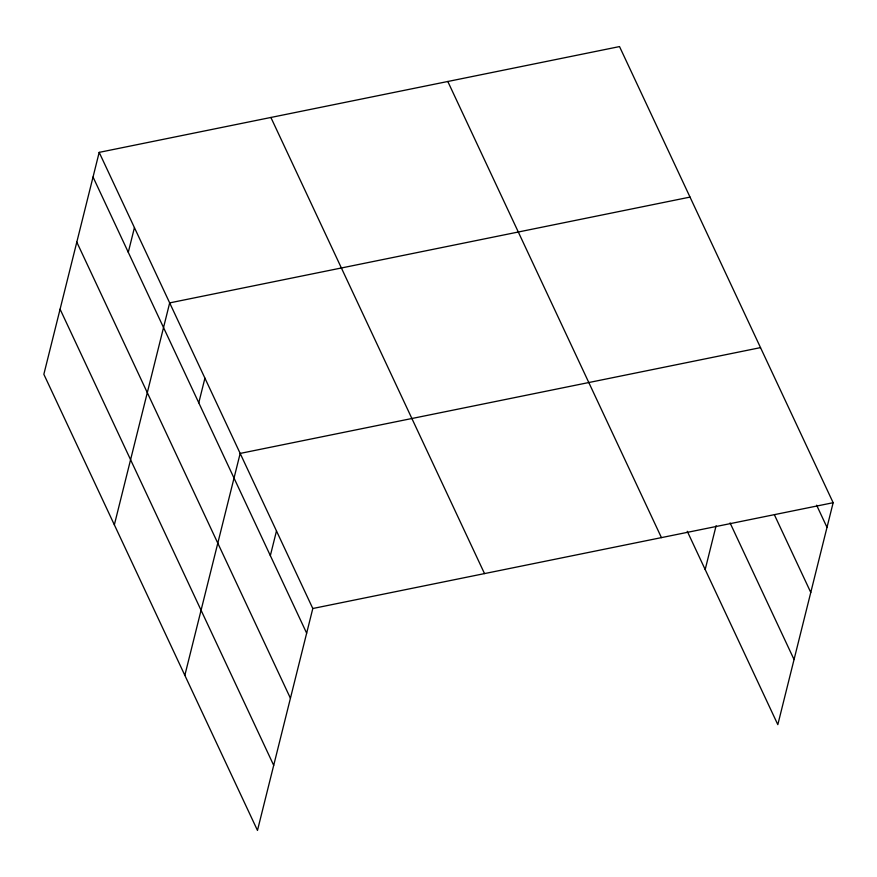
<?xml version="1.0" encoding="UTF-8"?>
<svg xmlns="http://www.w3.org/2000/svg" width="877" height="877" viewBox="0 0 877 877"><rect width="100%" height="100%" fill="white"/><g stroke="black" fill="none" stroke-linecap="round" stroke-linejoin="round"><path stroke-width="1.32" d="M99.178 152.368L43.85 374.293L257.476 830.42L312.804 608.506L99.178 152.368L619.524 46.58L833.15 502.707L777.822 724.632L687.272 531.298M128.283 252.291L134.433 227.636M114.35 524.819L169.678 302.894L690.024 197.095M198.772 402.817L204.922 378.162M184.839 675.345L240.177 453.42L760.523 347.621M270.346 555.623L276.485 530.958M705.185 569.546L716.114 525.707M312.804 608.506L833.15 502.707M816.63 505.207L827 527.362M774.457 514.92L810.776 592.457M730.07 522.911L794.047 659.526M447.807 81.484L661.433 537.623M270.894 117.463L484.521 573.591M93.039 177.033L306.654 633.161M76.803 242.129L290.43 698.256M60.085 309.197L273.701 765.325"/></g></svg>
